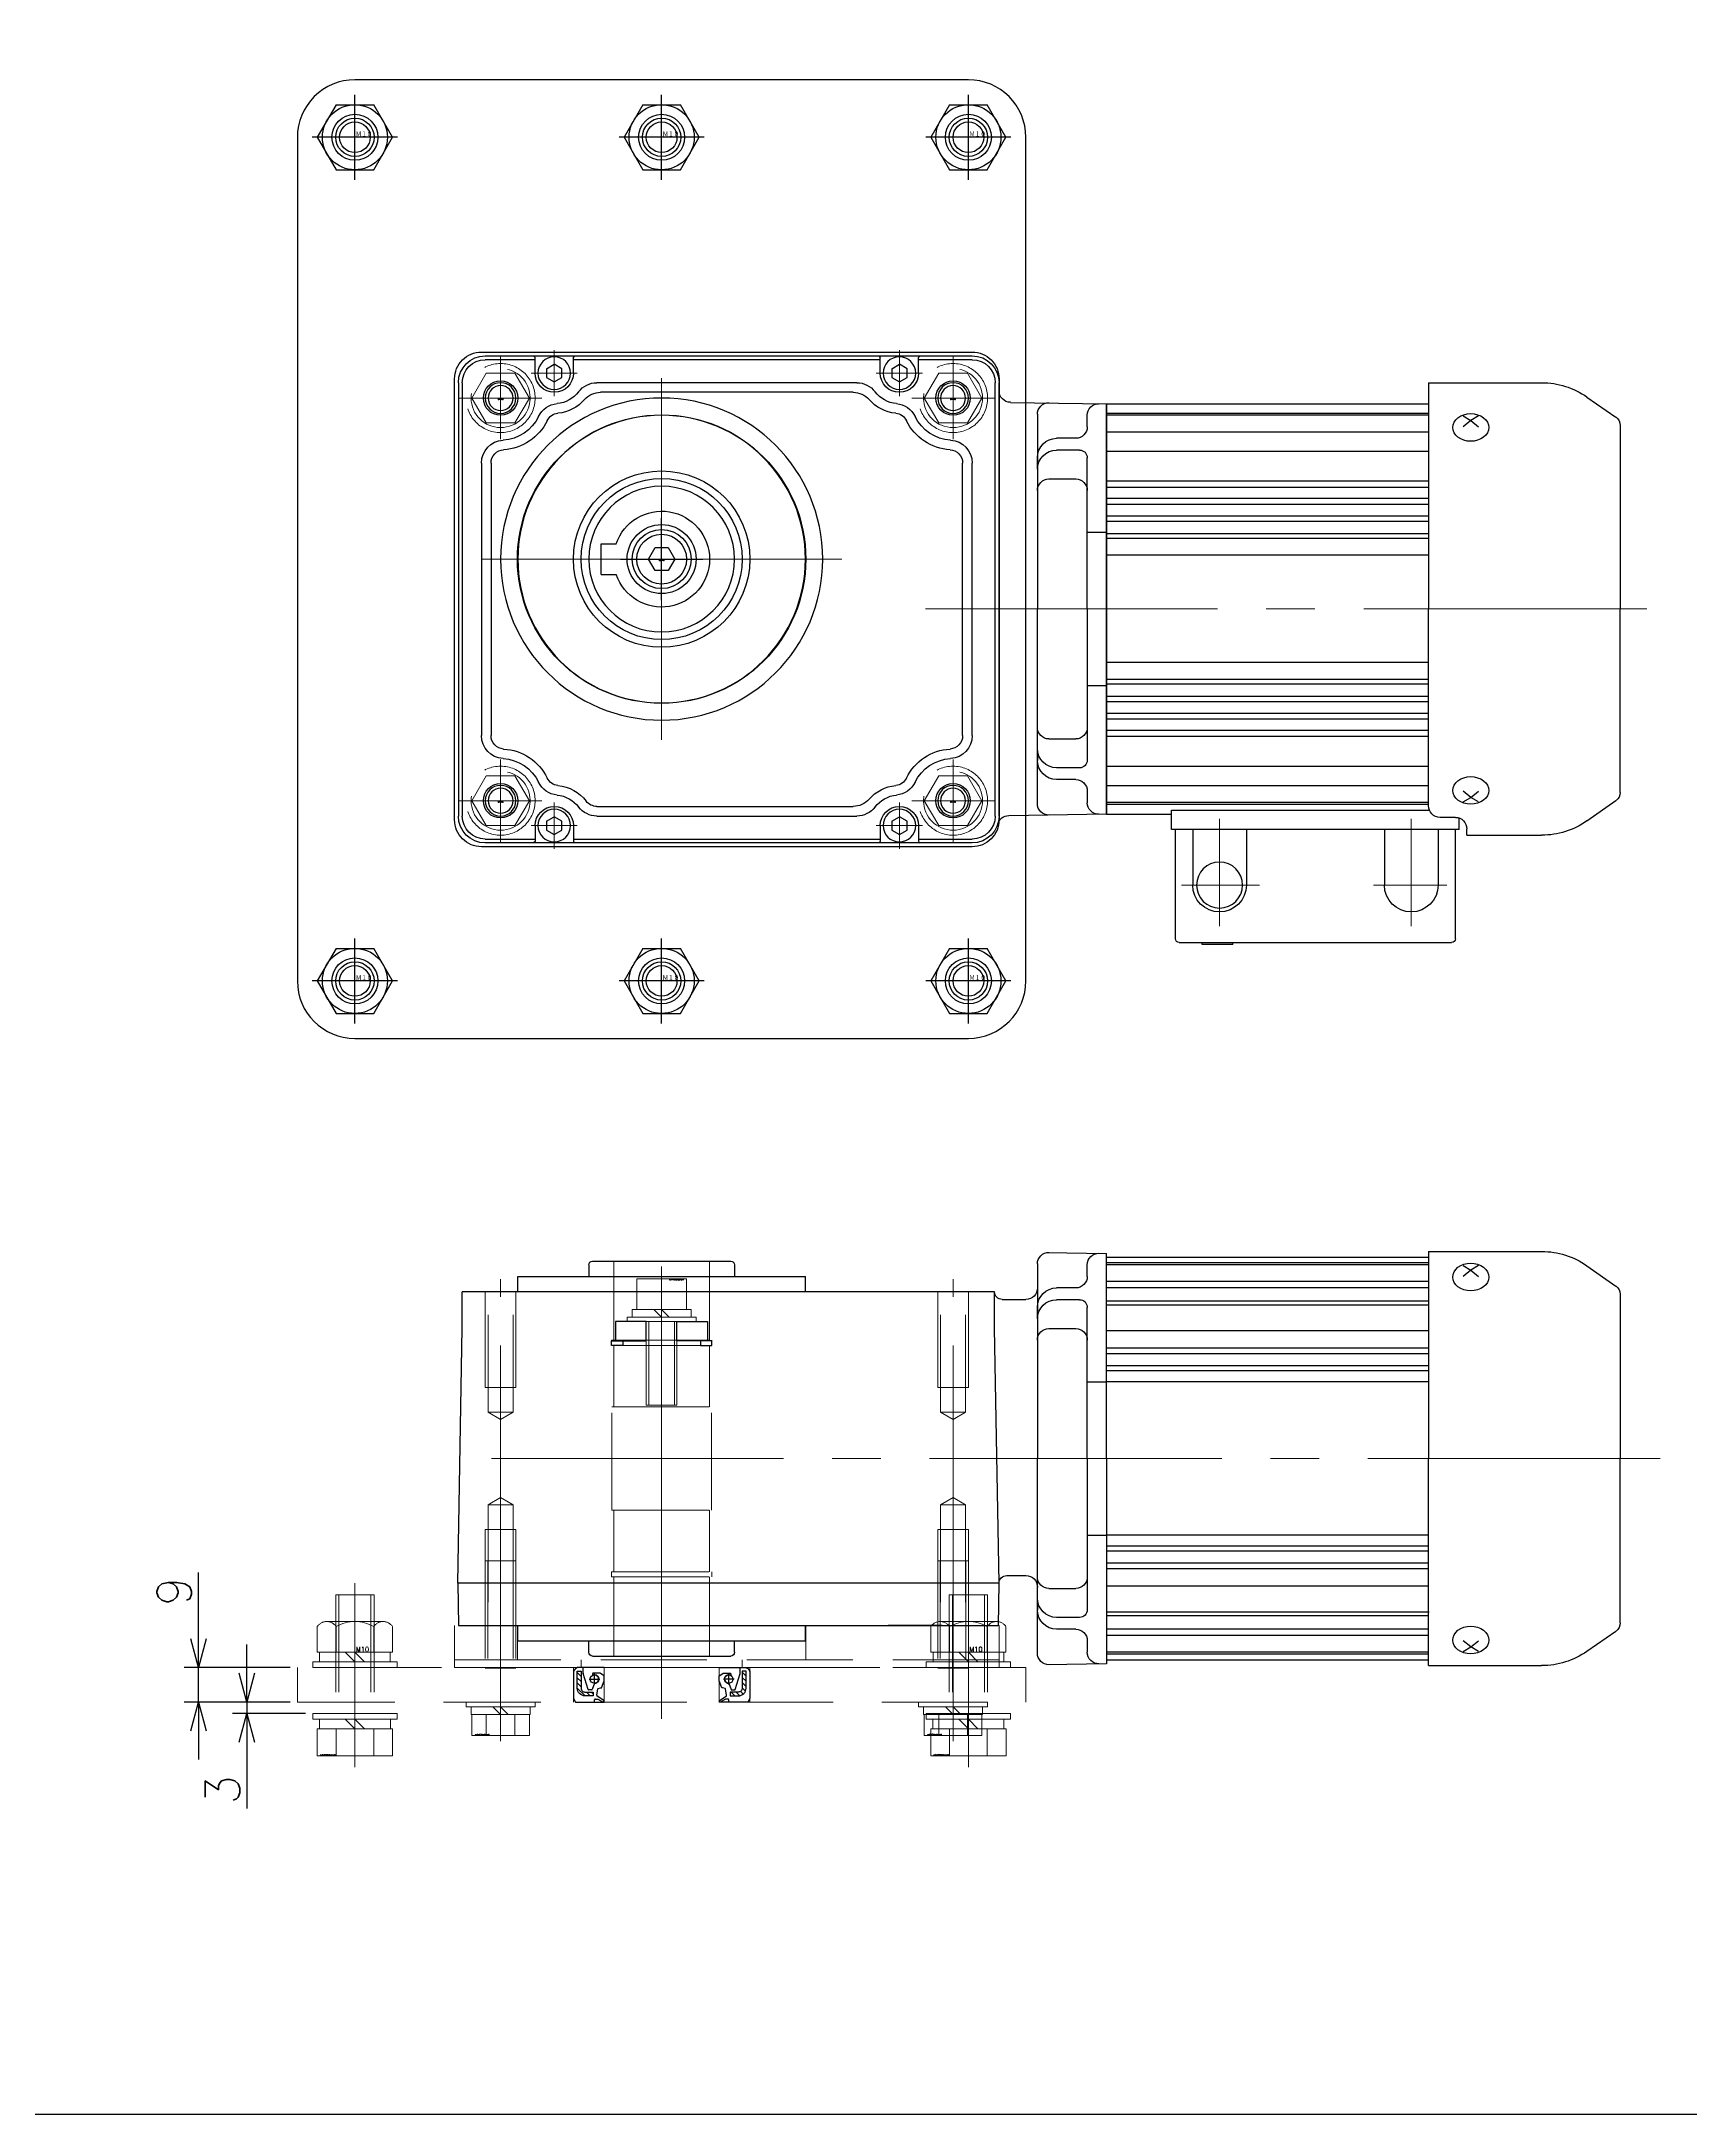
# Model space of a CAD drawing. Header units: millimetres. Extents: x -8731 to 85711, y -14522 to 31379.
# Drawn here: x 43712 to 44142, y 9573 to 10114 of the extents above; entities that cross this region are included whole.
import ezdxf

# ---------------------------------------------------------------- set-up
doc = ezdxf.new("R2010")
doc.units = ezdxf.units.MM
doc.header["$LTSCALE"] = 4
doc.header["$PDMODE"] = 99
doc.header["$PDSIZE"] = 1
doc.linetypes.add('CENTER2', pattern=[28.575, 19.05, -3.175, 3.175, -3.175])
doc.linetypes.add('HIDDEN', pattern=[9.525, 6.35, -3.175])
for name, color, linetype, lineweight in [('04_HIDDEN', 2, 'HIDDEN', 13), ('05_CENTER', 4, 'CENTER2', 13), ('08_DIM', 3, 'Continuous', 13)]:
    doc.layers.add(name, color=color, linetype=linetype, lineweight=lineweight)
doc.layers.add('10_DRAFT', color=8, linetype='Continuous', lineweight=0, plot=False)
doc.styles.add('KANJI0', font='txt.shx', dxfattribs={"width": 0.9, "height": 30, "bigfont": 'bigfont'})
doc.styles.add('KSS_TXT', font='txt.shx', dxfattribs={"bigfont": 'extfont2.shx'})
doc.styles.add('KSS_TXT_L', font='txt.shx', dxfattribs={"height": 9, "bigfont": 'extfont2.shx'})
doc.dimstyles.new('KSS_DIM', dxfattribs={"dimscale": 3, "dimtxt": 3, "dimasz": 2.5, "dimexe": 1.25, "dimexo": 0.625, "dimtad": 1, "dimdsep": 46, "dimtxsty": 'KSS_TXT', "dimblk": 'OPEN30', "dimcen": 0, "dimazin": 2, "dimtfac": 0.75, "dimtmove": 0, "dimatfit": 3, "dimldrblk": 'OPEN30', "dimfxl": 1, "dimtolj": 1, "dimarcsym": 0})
pattern_1 = [(45, (-9229.5107, -9660.0294), (-0.67351921, 0.67351921), [])]

# ---------------------------------------------------------------- blocks, each defined once
blk = doc.blocks.new('_Open30')
at = {"color": 0, "linetype": 'ByBlock', "lineweight": -2}
for p, q in [((-1, 0.268), (0, 0)), ((0, 0), (-1, -0.268)), ((0, 0), (-1, 0))]:
    blk.add_line(p, q, dxfattribs=at)
blk = doc.blocks.new('*D874')
at = {"layer": '08_DIM', "color": 0, "lineweight": -2, "transparency": 16777216}
for p, q in [((43753.09, 9697.17), (43753.09, 9714.42)), ((43776.99, 9689.67), (43749.34, 9689.67)), ((43753.09, 9680.67), (43753.09, 9689.67)), ((43776.99, 9680.67), (43749.34, 9680.67)), ((43753.09, 9673.17), (43753.09, 9665.67))]:
    blk.add_line(p, q, dxfattribs=at)
at = {"layer": 'Defpoints', "color": 0, "transparency": 16777216}
for p in [(43753.09, 9689.67), (43778.86, 9689.67), (43778.86, 9680.67)]:
    blk.add_point(p, dxfattribs=at)
at = {"layer": '08_DIM', "color": 0, "lineweight": -2, "transparency": 16777216, "xscale": 7.5, "yscale": 7.5, "zscale": 7.5}
for p, rotation in [((43753.09, 9689.67), 270), ((43753.09, 9680.67), 90)]:
    blk.add_blockref('_Open30', p, dxfattribs=dict(at, rotation=rotation))
at = {"layer": '08_DIM', "color": 0, "transparency": 16777216, "insert": (43746.71, 9709.54), "char_height": 9, "attachment_point": 5, "rotation": 90, "style": 'KSS_TXT'}
blk.add_mtext('\\A1;9', dxfattribs=at)
blk = doc.blocks.new('*D875')
at = {"layer": '08_DIM', "color": 0, "lineweight": -2, "transparency": 16777216}
for p, q in [((43765.71, 9688.17), (43765.71, 9695.67)), ((43776.99, 9680.67), (43761.96, 9680.67)), ((43780.99, 9677.67), (43761.96, 9677.67)), ((43765.71, 9680.67), (43765.71, 9677.67)), ((43765.71, 9670.17), (43765.71, 9652.92))]:
    blk.add_line(p, q, dxfattribs=at)
at = {"layer": 'Defpoints', "color": 0, "transparency": 16777216}
for p in [(43765.71, 9677.67), (43778.86, 9680.67), (43782.86, 9677.67)]:
    blk.add_point(p, dxfattribs=at)
at = {"layer": '08_DIM', "color": 0, "lineweight": -2, "transparency": 16777216, "xscale": 7.5, "yscale": 7.5, "zscale": 7.5}
for p, rotation in [((43765.71, 9680.67), 270), ((43765.71, 9677.67), 90)]:
    blk.add_blockref('_Open30', p, dxfattribs=dict(at, rotation=rotation))
at = {"layer": '08_DIM', "color": 0, "transparency": 16777216, "insert": (43759.33, 9657.79), "char_height": 9, "attachment_point": 5, "rotation": 90, "style": 'KSS_TXT'}
blk.add_mtext('\\A1;3', dxfattribs=at)
blk = doc.blocks.new('M8Tz_2_1')
at = {"color": 0}
for radius in [4, 3.25]:
    blk.add_circle((0, 0), radius, dxfattribs=at)
at = {"layer": '05_CENTER'}
for p, q in [((0, -6.92), (0, 6.92)), ((6.92, 0), (-6.92, 0))]:
    blk.add_line(p, q, dxfattribs=at)
blk = doc.blocks.new('GM-SHYM-RH 0.2kW、1／＊、200V、60Hza_1_1')
at = {"color": 0}
for p, q in [((46, 53), (-81, 53)), ((-81, 52), (-67, 52)), ((-67, 52.6), (-67.4, 53)), ((-67, 48.5), (-67, 52.6)), ((-56.6, 53), (-57, 52.6)), ((-57, 48.5), (-57, 52.6)), ((-57, 52), (23, 52)), ((23, 52.6), (22.6, 53)), ((23, 48.5), (23, 52.6)), ((33.4, 53), (33, 52.6)), ((33, 48.5), (33, 52.6)), ((33, 52), (46, 52)), ((-200, 46), (-229.5, 46)), ((-200, 46), (-200, -13)), ((-88, -67), (-88, 46)), ((-87, -67), (-87, 46)), ((-50.88, 46), (16.88, 46)), ((-49.93, 43.5), (-6.61, 43.5)), ((-6.61, 43.5), (15.93, 43.5)), ((52, 46), (52, -67)), ((53, 46), (53, -67)), ((-241.32, 42.27), (-248.89, 36.97)), ((-116, 40.5), (-200, 40.5)), ((-200, 38), (-116, 38)), ((-90.95, 40.88), (-116, 40.45)), ((-116, -13), (-116, 40.5)), ((-116, 40.5), (-116, -13)), ((-250, 34.84), (-250, -13)), ((-213, 37.32), (-211, 36.14)), ((-211, 36.14), (-213, 34.49)), ((-209, 37.32), (-211, 36.14)), ((-211, 36.14), (-209, 34.49)), ((-200, 37.5), (-116, 37.5)), ((-200, 33.13), (-116, 33.13)), ((-111, 34.5), (-111, 37.53)), ((-98, 37.76), (-98, -13)), ((-200, 28.04), (-116, 28.04)), ((-109, 28.43), (-103, 28.43)), ((-108, 31.5), (-103, 31.5)), ((-111, -13), (-111, 26.43)), ((-98, 23.89), (-98, 26.5)), ((-81, -46.03), (-81, 25.03)), ((-78.5, -46.03), (-78.5, 25.03)), ((44.5, 25.03), (44.5, -46.03)), ((47, 25.03), (47, -46.03)), ((-200, 20.3), (-116, 20.3)), ((-200, 18.71), (-116, 18.71)), ((-101, 20.89), (-108, 20.89)), ((-200, 15.76), (-116, 15.76)), ((-200, 14.28), (-116, 14.28)), ((-200, 11.18), (-116, 11.18)), ((-200, 9.84), (-116, 9.84)), ((-200, 6.63), (-116, 6.63)), ((-111, 7), (-116, 7)), ((-200, 5.39), (-116, 5.39)), ((-200, 1), (-116, 1)), ((15.8, 4), (11.84, 4)), ((15.8, -4), (15.8, 4)), ((15.8, -4), (11.84, -4)), ((-250, -60.84), (-250, -13)), ((-200, -64.34), (-200, -13)), ((-116, -13), (-116, -66.5)), ((-116, -66.5), (-116, -13)), ((-111, -13), (-111, -52.43)), ((-98, -63.76), (-98, -13)), ((-200, -27), (-116, -27)), ((-200, -31.39), (-116, -31.39)), ((-200, -32.63), (-116, -32.63)), ((-200, -35.84), (-116, -35.84)), ((-200, -37.18), (-116, -37.18)), ((-111, -33), (-116, -33)), ((-200, -40.28), (-116, -40.28)), ((-200, -41.76), (-116, -41.76)), ((-200, -44.71), (-116, -44.71)), ((-200, -46.3), (-116, -46.3)), ((-101, -46.89), (-108, -46.89)), ((-200, -54.04), (-116, -54.04)), ((-98, -49.89), (-98, -52.5)), ((-200, -59.13), (-116, -59.13)), ((-109, -54.43), (-103, -54.43)), ((-108, -57.5), (-103, -57.5)), ((-241.32, -68.27), (-248.89, -62.97)), ((-211, -62.14), (-213, -60.49)), ((-213, -63.32), (-211, -62.14)), ((-211, -62.14), (-209, -60.49)), ((-209, -63.32), (-211, -62.14)), ((-200, -63.5), (-116, -63.5)), ((-200, -64), (-116, -64)), ((-111, -60.5), (-111, -63.53)), ((16.88, -64.5), (-49.93, -64.5)), ((-208, -70.5), (-208, -67.51)), ((-207, -67.34), (-203, -67.34)), ((-133, -65.5), (-200.23, -65.5)), ((-133, -70.5), (-133, -65.5)), ((-116, -66.5), (-133, -66.5)), ((-90.52, -66.89), (-116, -66.45)), ((-67, -69.5), (-67, -73.6)), ((-57, -69.5), (-57, -73.6)), ((16.88, -67), (-50.88, -67)), ((23, -69.5), (23, -73.6)), ((33, -69.5), (33, -73.6)), ((-210, -72), (-229.5, -72)), ((-210, -72), (-210, -70.34)), ((-208, -70.5), (-133, -70.5)), ((-207, -99), (-207, -70.5)), ((-202.5, -70.5), (-202.5, -85)), ((-188.5, -70.5), (-188.5, -85)), ((-152.5, -70.5), (-152.5, -85)), ((-138.5, -70.5), (-138.5, -85)), ((-134, -99), (-134, -70.5)), ((-67, -73), (-81, -73)), ((-81, -74), (46, -74)), ((-67, -73.6), (-67.4, -74)), ((23, -73), (-57, -73)), ((-57, -73.6), (-56.6, -74)), ((23, -73.6), (22.6, -74)), ((46, -73), (33, -73)), ((33, -73.6), (33.4, -74)), ((-135, -100), (-206, -100)), ((-149, -100.5), (-149, -100)), ((-149, -100.5), (-141, -100.5)), ((-141, -100.5), (-141, -100))]:
    blk.add_line(p, q, dxfattribs=at)
at = {"color": 0, "linetype": 'Continuous'}
for p, q in [((-64, 49.65), (-62, 50.81)), ((-64, 47.35), (-64, 49.65)), ((-60, 49.65), (-62, 50.81)), ((-60, 49.65), (-60, 47.35)), ((26, 49.65), (28, 50.81)), ((26, 47.35), (26, 49.65)), ((30, 49.65), (28, 50.81)), ((30, 49.65), (30, 47.35)), ((-62, 46.19), (-64, 47.35)), ((-60, 47.35), (-62, 46.19)), ((28, 46.19), (26, 47.35)), ((30, 47.35), (28, 46.19)), ((-64, -68.35), (-62, -67.19)), ((-64, -70.65), (-64, -68.35)), ((-60, -68.35), (-62, -67.19)), ((-60, -68.35), (-60, -70.65)), ((26, -68.35), (28, -67.19)), ((26, -70.65), (26, -68.35)), ((30, -68.35), (28, -67.19)), ((30, -68.35), (30, -70.65)), ((-62, -71.81), (-64, -70.65)), ((-60, -70.65), (-62, -71.81)), ((28, -71.81), (26, -70.65)), ((30, -70.65), (28, -71.81))]:
    blk.add_line(p, q, dxfattribs=at)
at = {"color": 0}
for points in [[(-206.3, 34.33), (-206.39, 35.03), (-206.66, 35.71), (-207.09, 36.33), (-207.68, 36.88), (-208.39, 37.32), (-209.2, 37.66), (-210.08, 37.86), (-211, 37.93), (-211.92, 37.86), (-212.8, 37.66), (-213.61, 37.32), (-214.32, 36.88), (-214.91, 36.33), (-215.34, 35.71), (-215.61, 35.03), (-215.7, 34.33), (-215.61, 33.62), (-215.34, 32.95), (-214.91, 32.33), (-214.32, 31.78), (-213.61, 31.33), (-212.8, 31), (-211.92, 30.79), (-211, 30.72), (-210.08, 30.79), (-209.2, 31), (-208.39, 31.33), (-207.68, 31.78), (-207.09, 32.33), (-206.66, 32.95), (-206.39, 33.62)], [(-206.3, -60.33), (-206.39, -59.62), (-206.66, -58.95), (-207.09, -58.33), (-207.68, -57.78), (-208.39, -57.33), (-209.2, -57), (-210.08, -56.79), (-211, -56.72), (-211.92, -56.79), (-212.8, -57), (-213.61, -57.33), (-214.32, -57.78), (-214.91, -58.33), (-215.34, -58.95), (-215.61, -59.62), (-215.7, -60.33), (-215.61, -61.03), (-215.34, -61.71), (-214.91, -62.33), (-214.32, -62.88), (-213.61, -63.32), (-212.8, -63.66), (-211.92, -63.86), (-211, -63.93), (-210.08, -63.86), (-209.2, -63.66), (-208.39, -63.32), (-207.68, -62.88), (-207.09, -62.33), (-206.66, -61.71), (-206.39, -61.03)]]:
    blk.add_lwpolyline(points, close=True, dxfattribs=at)
at = {"color": 0, "linetype": 'Continuous'}
for centre in [(-62, 48.5), (28, 48.5), (-62, -69.5), (28, -69.5)]:
    blk.add_circle(centre, 4.25, dxfattribs=at)
at = {"color": 0}
for centre, radius in [((0, 0), 42), ((0, 0), 37.5), ((0, 0), 19), ((-145.5, -85), 6)]:
    blk.add_circle(centre, radius, dxfattribs=at)
for centre, radius, start, end in [((-81, 46), 7, 90, 180), ((-81, 46), 6, 90, 180), ((46, 46), 7, 0, 90), ((46, 46), 6, 0, 90), ((-229.5, 25.4), 20.6, 90, 125), ((-91, 43.88), 3, 271, 0), ((-62, 48.5), 5, 180, 0), ((-62, 48.5), 8, 275.2677, 322.6165), ((-50.88, 40), 6, 90, 142.6165), ((-49.93, 38), 5.5, 90, 138.9853), ((15.93, 38), 5.5, 41.0147, 90), ((16.88, 40), 6, 37.3835, 90), ((28, 48.5), 8, 217.3835, 264.7323), ((28, 48.5), 5, 180, 0), ((-114, 37.53), 3, 0, 91), ((-101, 37.76), 3, 0, 91), ((-60.71, 34.56), 6, 95.2677, 154.0431), ((-60.71, 34.56), 3.5, 95.2677, 154.0431), ((-62, 48.5), 10.5, 275.2677, 318.9853), ((28, 48.5), 10.5, 221.0147, 264.7323), ((26.71, 34.56), 3.5, 25.9569, 84.7323), ((26.71, 34.56), 6, 25.9569, 84.7323), ((-247.4, 34.84), 2.6, 125, 180), ((-108, 34.5), 3, 180, 270), ((-76, 42), 11, 273.3723, 334.0431), ((-76, 42), 13.5, 273.3723, 334.0431), ((42, 42), 13.5, 205.9569, 266.6277), ((42, 42), 11, 205.9569, 266.6277), ((-109, 26.43), 2, 90, 180), ((-103, 26.5), 5, 0, 90), ((-103, 23.43), 5, 0, 90), ((-75, 25.03), 6, 93.3723, 180), ((-75, 25.03), 3.5, 93.3723, 180), ((41, 25.03), 3.5, 0, 86.6277), ((41, 25.03), 6, 0, 86.6277), ((-108, 17.89), 3, 90, 180), ((-101, 17.89), 3, 0, 90), ((0, 0), 12.5, 18.6629, 341.3371), ((-108, -43.89), 3, 180, 270), ((-101, -43.89), 3, 270, 0), ((-75, -46.03), 6, 180, 266.6277), ((-75, -46.03), 3.5, 180, 266.6277), ((41, -46.03), 3.5, 273.3723, 0), ((41, -46.03), 6, 273.3723, 0), ((-109, -52.43), 2, 180, 270), ((-103, -49.43), 5, 270, 0), ((-103, -52.5), 5, 270, 0), ((-76, -63), 11, 25.9569, 86.6277), ((-76, -63), 13.5, 25.9569, 86.6277), ((42, -63), 13.5, 93.3723, 154.0431), ((42, -63), 11, 93.3723, 154.0431), ((-108, -60.5), 3, 90, 180), ((-60.71, -55.56), 6, 205.9569, 264.7323), ((-60.71, -55.56), 3.5, 205.9569, 264.7323), ((-62, -69.5), 10.5, 41.0147, 84.7323), ((28, -69.5), 10.5, 95.2677, 142.6165), ((26.71, -55.56), 3.5, 275.2677, 334.0431), ((26.71, -55.56), 6, 275.2677, 334.0431), ((-247.4, -60.84), 2.6, 180, 235), ((-203, -64.34), 3, 270, 0), ((-114, -63.53), 3, 269, 0), ((-101, -63.76), 3, 269, 0), ((-62, -69.5), 5, 0, 180), ((-62, -69.5), 8, 37.3835, 84.7323), ((-50.88, -61), 6, 217.3835, 270), ((-49.93, -59), 5.5, 221.0147, 270), ((16.88, -61), 3.5, 270, 322.6165), ((16.88, -61), 6, 270, 322.6165), ((28, -69.5), 8, 95.2677, 142.6165), ((28, -69.5), 5, 0, 180), ((-229.5, -51.4), 20.6, 235, 270), ((-207, -70.34), 3, 90, 180), ((-90.57, -69.89), 3, 16.8096, 89), ((-81, -67), 7, 180, 270), ((-81, -67), 6, 180, 270), ((46, -67), 6, 270, 0), ((46, -67), 7, 270, 0), ((-195.5, -85), 7, 180, 0), ((-145.5, -85), 7, 180, 0), ((-206, -99), 1, 180, 270), ((-135, -99), 1, 270, 0)]:
    blk.add_arc(centre, radius, start, end, dxfattribs=at)
at = {"layer": '05_CENTER', "color": 0}
for p, q in [((-62, 54.52), (-62, 42.48)), ((28, 54.52), (28, 42.48)), ((-55.98, 48.5), (-68.02, 48.5)), ((0, -47.09), (0, 47.2)), ((34.02, 48.5), (21.99, 48.5)), ((-46.9, 0), (46.9, 0)), ((-68.79, -13), (-256.97, -13)), ((-62, -63.49), (-62, -75.52)), ((28, -63.49), (28, -75.52)), ((-195.5, -67.72), (-195.5, -95.7)), ((-145.5, -67.72), (-145.5, -95.7)), ((-55.98, -69.5), (-68.02, -69.5)), ((34.02, -69.5), (21.99, -69.5)), ((-204.81, -85), (-185.62, -85)), ((-155.91, -85), (-135.54, -85))]:
    blk.add_line(p, q, dxfattribs=at)
at = {"color": 0}
for p in [(-76, 42), (42, 42), (-76, -63), (42, -63)]:
    blk.add_blockref('M8Tz_2_1', p, dxfattribs=at)
blk = doc.blocks.new('A$C48CF7C53_1_1')
at = {"color": 0}
for p, q in [((80, 125), (-80, 125)), ((-95, 110), (-95, -110)), ((95, -110), (95, 110)), ((-80, -125), (80, -125))]:
    blk.add_line(p, q, dxfattribs=at)
for centre, radius in [((-80, 110), 6), ((0, 110), 6), ((80, 110), 6), ((-76, 63), 4.5), ((42, 63), 4.5), ((0, 0), 23), ((-76, -42), 4.5), ((42, -42), 4.5), ((-80, -110), 6), ((0, -110), 6), ((80, -110), 6)]:
    blk.add_circle(centre, radius, dxfattribs=at)
for centre, start, end in [((-80, 110), 90, 180), ((80, 110), 0, 90), ((-80, -110), 180, 270), ((80, -110), 270, 0)]:
    blk.add_arc(centre, 15, start, end, dxfattribs=at)
at = {"layer": '05_CENTER'}
for p, q in [((-80, 119.34), (-80, 100.66)), ((0, 119.34), (0, 100.66)), ((80, 119.34), (80, 100.66)), ((-89.34, 110), (-70.66, 110)), ((-9.34, 110), (9.34, 110)), ((70.66, 110), (89.34, 110)), ((-76, 55.66), (-76, 70.34)), ((42, 55.66), (42, 70.34)), ((-68.66, 63), (-83.34, 63)), ((49.34, 63), (34.66, 63)), ((0, -32.28), (0, 32.28)), ((32.28, 0), (-32.28, 0)), ((-76, -49.34), (-76, -34.66)), ((42, -49.34), (42, -34.66)), ((-68.66, -42), (-83.34, -42)), ((49.34, -42), (34.66, -42)), ((-80, -100.66), (-80, -119.34)), ((0, -100.66), (0, -119.34)), ((80, -100.66), (80, -119.34)), ((-89.34, -110), (-70.66, -110)), ((-9.34, -110), (9.34, -110)), ((70.66, -110), (89.34, -110))]:
    blk.add_line(p, q, dxfattribs=at)
blk = doc.blocks.new('A$C2D0C0B04_1_1')
blk.add_lwpolyline([(-175, 9), (15, 9), (15, 0), (-175, 0)], close=True)
at = {"layer": '04_HIDDEN'}
for p, q in [((-103, 9), (-103, 0)), ((-57, 9), (-57, 0))]:
    blk.add_line(p, q, dxfattribs=at)
at = {"layer": '05_CENTER'}
for p, q in [((-160, 13.63), (-160, -4.39)), ((-156, -3.39), (-156, 12.39)), ((-80, 13.63), (-80, -4.39)), ((-38, -3.39), (-38, 12.39)), ((0, 13.63), (0, -4.39))]:
    blk.add_line(p, q, dxfattribs=at)
blk = doc.blocks.new('A$C758342AF_1_1')
at = {"color": 0}
blk.add_lwpolyline([(12, 0), (-130, 0), (-130, 2), (12, 2)], close=True, dxfattribs=at)
at = {"layer": '04_HIDDEN'}
for p, q in [((-63, 2), (-63, 0)), ((-21, 2), (-21, 0))]:
    blk.add_line(p, q, dxfattribs=at)
at = {"layer": '05_CENTER'}
for p, q in [((-118, 4), (-118, -2)), ((-42, 4), (-42, -2)), ((0, 4), (0, -2))]:
    blk.add_line(p, q, dxfattribs=at)
blk = doc.blocks.new('A$C569F183A_1_1')
at = {"color": 0}
blk.add_lwpolyline([(-130, 9), (12, 9), (12, 0), (-130, 0)], close=True, dxfattribs=at)
at = {"layer": '04_HIDDEN'}
for p, q in [((-79.6, 9), (-79.6, 0)), ((-4.4, 9), (-4.4, 0))]:
    blk.add_line(p, q, dxfattribs=at)
at = {"layer": '05_CENTER'}
for p, q in [((-118, 11), (-118, -2)), ((-42, 11), (-42, -2)), ((0, 11), (0, -2))]:
    blk.add_line(p, q, dxfattribs=at)
blk = doc.blocks.new('A$C44603F08_1_1')
at = {"color": 0}
blk.add_lwpolyline([(-123, 117), (5, 117, -0.414214), (12, 110), (12, -5, -0.414214), (5, -12), (-123, -12, -0.414214), (-130, -5), (-130, 110, -0.414214)], format="xyb", close=True, dxfattribs=at)
for centre, radius in [((-118, 105), 4.5), ((0, 105), 4.5), ((-42, 42), 21), ((-118, 0), 4.5), ((0, 0), 4.5)]:
    blk.add_circle(centre, radius, dxfattribs=at)
at = {"layer": '05_CENTER'}
for p, q in [((-118, 97.66), (-118, 112.34)), ((0, 97.66), (0, 112.34)), ((-110.66, 105), (-125.34, 105)), ((7.34, 105), (-7.34, 105)), ((-42, 12.92), (-42, 71.08)), ((-12.92, 42), (-71.08, 42)), ((-118, -7.34), (-118, 7.34)), ((0, -7.34), (0, 7.34)), ((-110.66, 0), (-125.34, 0)), ((7.34, 0), (-7.34, 0))]:
    blk.add_line(p, q, dxfattribs=at)
blk = doc.blocks.new('A$C6AB05A03_1_1')
at = {"color": 0}
blk.add_lwpolyline([(-123, 117), (5, 117, -0.414214), (12, 110), (12, -5, -0.414214), (5, -12), (-123, -12, -0.414214), (-130, -5), (-130, 110, -0.414214)], format="xyb", close=True, dxfattribs=at)
for centre, radius in [((-118, 105), 4.5), ((0, 105), 4.5), ((-42, 42), 37.6), ((-118, 0), 4.5), ((0, 0), 4.5)]:
    blk.add_circle(centre, radius, dxfattribs=at)
at = {"layer": '05_CENTER'}
for p, q in [((-118, 97.66), (-118, 112.34)), ((0, 97.66), (0, 112.34)), ((-110.66, 105), (-125.34, 105)), ((7.34, 105), (-7.34, 105)), ((-42, -4.98), (-42, 88.98)), ((4.98, 42), (-88.98, 42)), ((-118, -7.34), (-118, 7.34)), ((0, -7.34), (0, 7.34)), ((-110.66, 0), (-125.34, 0)), ((7.34, 0), (-7.34, 0))]:
    blk.add_line(p, q, dxfattribs=at)
blk = doc.blocks.new('A$C397655D3_1_1')
h = blk.add_hatch()
h.set_pattern_fill('ANSI31', color=0, scale=0.3)
h.set_pattern_definition(pattern_1)
edge = h.paths.add_edge_path()
edge.add_line((1.61, 20), (1.61, 17.89))
edge.add_line((1.61, 17.89), (2.61, 17.89))
edge.add_line((2.61, 17.89), (2.61, 20))
edge.add_arc((3.61, 20), 1, 90, 180, ccw=False)
edge.add_line((3.61, 21), (8.05, 21))
edge.add_line((8.05, 21), (8.05, 22))
edge.add_line((8.05, 22), (3.61, 22))
edge.add_arc((3.61, 20), 2, 90, 180)
h = blk.add_hatch()
h.set_pattern_fill('ANSI31', color=0, scale=0.3)
h.set_pattern_definition(pattern_1)
edge = h.paths.add_edge_path()
edge.add_line((1.61, -20), (1.61, -17.89))
edge.add_line((1.61, -17.89), (2.61, -17.89))
edge.add_line((2.61, -17.89), (2.61, -20))
edge.add_arc((3.61, -20), 1, 180, 270)
edge.add_line((3.61, -21), (8.05, -21))
edge.add_line((8.05, -21), (8.05, -22))
edge.add_line((8.05, -22), (3.61, -22))
edge.add_arc((3.61, -20), 2, 180, 270, ccw=False)
at = {"color": 0}
for p, q in [((0, 22.44), (0, 17.6)), ((0.98, 22.99), (0.06, 22.53)), ((7.97, 23), (1.02, 23)), ((8.72, 22.5), (8.03, 22.98)), ((8.76, 22.5), (8.72, 22.5)), ((8.86, 22.21), (8.86, 22.4)), ((9, 22), (8.86, 22.21)), ((9, 20.6), (9, 22)), ((0.8, 16.67), (0, 15.28)), ((0.1, 17.5), (0.55, 17.5)), ((0.29, 15), (1.65, 16.88)), ((0.8, 17.25), (0.8, 16.67)), ((1.77, 16.92), (3.46, 16.63)), ((3.17, 18.24), (3.17, 19.1)), ((3.24, 19.19), (7.48, 20.49)), ((4.9, 17.5), (3.24, 18.15)), ((3.55, 16.53), (3.67, 15.99)), ((4.62, 17.5), (7.38, 17.5)), ((6, 18.88), (6, 16.12)), ((7.4, 18.02), (6.97, 18.02)), ((7.5, 16.04), (7.5, 17.92)), ((7.52, 20.5), (8.9, 20.5)), ((0, 15.28), (0.29, 15)), ((3.67, 15.99), (3.67, 15.66)), ((3.67, 15.66), (5.5, 15)), ((5.5, 15), (6.84, 15)), ((6.84, 15), (7.48, 15.99)), ((0, -15.28), (0.29, -15)), ((0.8, -16.67), (0, -15.28)), ((0.29, -15), (1.65, -16.88)), ((3.55, -16.53), (3.67, -15.99)), ((3.67, -15.66), (5.5, -15)), ((3.67, -15.99), (3.67, -15.66)), ((5.5, -15), (6.84, -15)), ((6, -18.88), (6, -16.12)), ((6.84, -15), (7.48, -15.99)), ((7.5, -16.04), (7.5, -17.92)), ((0, -22.44), (0, -17.6)), ((0.1, -17.5), (0.55, -17.5)), ((0.8, -17.25), (0.8, -16.67)), ((1.77, -16.92), (3.46, -16.63)), ((3.17, -18.24), (3.17, -19.1)), ((4.9, -17.5), (3.24, -18.15)), ((3.24, -19.19), (7.48, -20.49)), ((4.62, -17.5), (7.38, -17.5)), ((7.4, -18.02), (6.97, -18.02)), ((7.52, -20.5), (8.9, -20.5)), ((9, -20.6), (9, -22)), ((0.98, -22.99), (0.06, -22.53)), ((7.97, -23), (1.02, -23)), ((8.72, -22.5), (8.03, -22.98)), ((8.76, -22.5), (8.72, -22.5)), ((9, -22), (8.86, -22.21)), ((8.86, -22.21), (8.86, -22.4))]:
    blk.add_line(p, q, dxfattribs=at)
for points in [[(9, 15), (9, 20.6), (9, 22), (8.86, 22.21), (8.86, 22.4, 0.414214), (8.76, 22.5), (8.72, 22.5), (8.03, 22.98, 0.152216), (7.97, 23), (1.02, 23, 0.116434), (0.98, 22.99), (0.06, 22.53, 0.284079), (0, 22.44), (0, 17.6), (0, 15)], [(9, -15), (9, -20.6), (9, -22), (8.86, -22.21), (8.86, -22.4, -0.414214), (8.76, -22.5), (8.72, -22.5), (8.03, -22.98, -0.152216), (7.97, -23), (1.02, -23, -0.116434), (0.98, -22.99), (0.06, -22.53, -0.284079), (0, -22.44), (0, -17.6), (0, -15)]]:
    blk.add_lwpolyline(points, format="xyb", dxfattribs=at)
for points in [[(8.05, 21), (3.61, 21, 0.414214), (2.61, 20), (2.61, 17.89), (1.61, 17.89), (1.61, 20, -0.414214), (3.61, 22), (8.05, 22)], [(8.05, -21), (3.61, -21, -0.414214), (2.61, -20), (2.61, -17.89), (1.61, -17.89), (1.61, -20, 0.414214), (3.61, -22), (8.05, -22)]]:
    blk.add_lwpolyline(points, format="xyb", close=True, dxfattribs=at)
for centre in [(6, 17.5), (6, -17.5)]:
    blk.add_circle(centre, 1.1, dxfattribs=at)
for centre, radius, start, end in [((0.1, 22.44), 0.1, 116.5651, 180), ((1.02, 22.9), 0.1, 90, 116.5651), ((7.97, 22.9), 0.1, 55.3804, 90), ((8.76, 22.4), 0.1, 0, 90), ((0.1, 17.6), 0.1, 180, 270), ((0.55, 17.25), 0.25, 0, 90), ((1.73, 16.82), 0.1, 67.8846, 144.2185), ((3.27, 19.1), 0.1, 109.2148, 180), ((3.27, 18.24), 0.1, 180, 248.6602), ((3.4, 16.5), 0.15, 12.9875, 67.8846), ((6, 17.5), 1.1, 180, 28.1885), ((7.4, 17.92), 0.1, 360, 90), ((7.52, 20.4), 0.1, 90, 109.2148), ((8.9, 20.6), 0.1, 270, 0), ((7.4, 16.04), 0.1, 326.8702, 0), ((7.4, -16.04), 0.1, 360, 33.1298), ((0.1, -17.6), 0.1, 90, 180), ((0.55, -17.25), 0.25, 270, 0), ((1.73, -16.82), 0.1, 215.7815, 292.1154), ((3.27, -18.24), 0.1, 111.3398, 180), ((3.27, -19.1), 0.1, 180, 250.7852), ((3.4, -16.5), 0.15, 292.1154, 347.0125), ((6, -17.5), 1.1, 331.8115, 180), ((7.4, -17.92), 0.1, 270, 0), ((7.52, -20.4), 0.1, 250.7852, 270), ((8.9, -20.6), 0.1, 360, 90), ((0.1, -22.44), 0.1, 180, 243.4349), ((1.02, -22.9), 0.1, 243.4349, 270), ((7.97, -22.9), 0.1, 270, 304.6196), ((8.76, -22.4), 0.1, 270, 360)]:
    blk.add_arc(centre, radius, start, end, dxfattribs=at)
at = {"layer": '10_DRAFT'}
blk.add_line((0, 0), (10, 0), dxfattribs=at)
for points in [[(9, 15), (0, 15)], [(9, -15), (0, -15)]]:
    blk.add_lwpolyline(points, dxfattribs=at)
blk = doc.blocks.new('A$C7DDA2F18_1_1')
at = {"color": 0}
for p, q in [((-7.51, 8.7), (7.51, 8.7)), ((-7.51, 3.2), (-7.51, 8.7)), ((-3.75, 3.2), (-3.75, 8.7)), ((3.75, 3.2), (3.75, 8.7)), ((7.51, 3.2), (7.51, 8.7)), ((-9, 1.2), (9, 1.2)), ((-9, 1.2), (-9, 0)), ((-9, 0), (9, 0)), ((-7.7, 3.2), (-7.7, 1.2)), ((7.7, 3.2), (-7.7, 3.2)), ((0, 1.2), (-2, 3.2)), ((0, 3.2), (2, 1.2)), ((7.7, 1.2), (7.7, 3.2)), ((9, 0), (9, 1.2))]:
    blk.add_line(p, q, dxfattribs=at)
at = {"color": 0, "linetype": 'CENTER2'}
blk.add_line((0, -38.3), (0, 10.2), dxfattribs=at)
at = {"color": 0, "linetype": 'HIDDEN'}
for p, q in [((-4, -36.8), (-4, 0)), ((4, -36.8), (4, 0)), ((-4, -8.8), (4, -8.8)), ((-3.32, -36.8), (-3.32, -8.8)), ((3.32, -36.8), (3.32, -8.8)), ((-4, -36.8), (4, -36.8))]:
    blk.add_line(p, q, dxfattribs=at)
at = {"layer": '10_DRAFT', "style": 'KSS_TXT_L'}
blk.add_text('BT-M8x40L,SW,PW', height=0.3, dxfattribs=at).set_placement((2.93, 8.36))
blk = doc.blocks.new('GM-SHYM-RH 0.2kW、1／＊、200V、60Hzb_1_1')
at = {"color": 0}
for p, q in [((-200, 105.5), (-229.5, 105.5)), ((-200, 105.5), (-200, 51.5)), ((-116, 104), (-200, 104)), ((-100.49, 105.22), (-116, 104.95)), ((-116, 51.5), (-116, 105)), ((18, 103), (-18, 103)), ((-241.32, 101.77), (-248.89, 96.47)), ((-213, 101.82), (-211, 100.64)), ((-211, 100.64), (-213, 98.99)), ((-209, 101.82), (-211, 100.64)), ((-211, 100.64), (-209, 98.99)), ((-200, 102.5), (-116, 102.5)), ((-200, 102), (-116, 102)), ((-200, 97.63), (-116, 97.63)), ((-111, 99), (-111, 102.03)), ((-98, 102.26), (-98, 85)), ((-98, 102.26), (-98, 51.5)), ((37.5, 99), (-37.5, 99)), ((-37.5, 95), (-37.5, 99)), ((-19, 102), (-19, 99)), ((19, 102), (19, 99)), ((37.5, 95), (37.5, 99)), ((-250, 94.34), (-250, 51.5)), ((-200, 96), (-116, 96)), ((-200, 92.54), (-116, 92.54)), ((-109, 92.93), (-103, 92.93)), ((-108, 96), (-103, 96)), ((-88.83, 93), (-95, 93)), ((-86.83, 95), (0, 95)), ((-86.83, 85.5), (-86.83, 95)), ((0, 95), (52.02, 95)), ((52.02, 85.5), (52.02, 95)), ((-200.16, 91.54), (-116, 91.54)), ((-111, 51.5), (-111, 90.93)), ((-98, 88.39), (-98, 91)), ((-200, 84.8), (-116, 84.8)), ((-101, 85.39), (-108, 85.39)), ((-87.99, 19), (-86.83, 85.5)), ((53.18, 19), (52.02, 85.5)), ((-200, 80.26), (-116, 80.26)), ((-200, 78.78), (-116, 78.78)), ((-200, 75.68), (-116, 75.68)), ((-200, 74.34), (-116, 74.34)), ((-200, 71.5), (-116, 71.5)), ((-111, 71.5), (-116, 71.5)), ((-250, 8.66), (-250, 51.5)), ((-200, -2.5), (-200, 51.5)), ((-116, 51.5), (-116, -2)), ((-111, 51.5), (-111, 12.07)), ((-98, 0.74), (-98, 51.5)), ((-200, 31.5), (-116, 31.5)), ((-200, 28.66), (-116, 28.66)), ((-200, 27.32), (-116, 27.32)), ((-111, 31.5), (-116, 31.5)), ((-200, 24.22), (-116, 24.22)), ((-200, 22.74), (-116, 22.74)), ((-200, 18.2), (-116, 18.2)), ((-101, 17.61), (-108, 17.61)), ((-89.99, 21), (-95, 21)), ((-87.99, 19), (53.19, 19)), ((-87.98, 19), (-87.79, 8)), ((53.19, 19), (53, 8)), ((-200.16, 11.46), (-116, 11.46)), ((-98, 14.61), (-98, 12)), ((-241.32, 1.23), (-248.89, 6.53)), ((-200, 10.46), (-116, 10.46)), ((-200, 7), (-116, 7)), ((-109, 10.07), (-103, 10.07)), ((-108, 7), (-103, 7)), ((-98, 0.74), (-98, 7)), ((53, 8), (-87.79, 8)), ((-73.12, 8), (-59.09, 8)), ((-37.5, 4), (-37.5, 8)), ((37.5, 4), (37.5, 8)), ((-211, 2.36), (-213, 4.01)), ((-213, 1.18), (-211, 2.36)), ((-211, 2.36), (-209, 4.01)), ((-209, 1.18), (-211, 2.36)), ((-200, 5.37), (-116, 5.37)), ((-200, 1), (-116, 1)), ((-200, 0.5), (-116, 0.5)), ((-111, 4), (-111, 0.97)), ((37.5, 4), (-37.5, 4)), ((-19, 1), (-19, 4)), ((18, 0), (-18, 0)), ((19, 1), (19, 4)), ((-200, -2.5), (-229.5, -2.5)), ((-116, -1), (-200, -1)), ((-100.49, -2.22), (-116, -1.95))]:
    blk.add_line(p, q, dxfattribs=at)
for points in [[(-206.3, 98.83), (-206.39, 99.53), (-206.66, 100.21), (-207.09, 100.83), (-207.68, 101.38), (-208.39, 101.82), (-209.2, 102.16), (-210.08, 102.36), (-211, 102.43), (-211.92, 102.36), (-212.8, 102.16), (-213.61, 101.82), (-214.32, 101.38), (-214.91, 100.83), (-215.34, 100.21), (-215.61, 99.53), (-215.7, 98.83), (-215.61, 98.12), (-215.34, 97.45), (-214.91, 96.83), (-214.32, 96.28), (-213.61, 95.83), (-212.8, 95.5), (-211.92, 95.29), (-211, 95.22), (-210.08, 95.29), (-209.2, 95.5), (-208.39, 95.83), (-207.68, 96.28), (-207.09, 96.83), (-206.66, 97.45), (-206.39, 98.12)], [(-206.3, 4.17), (-206.39, 4.88), (-206.66, 5.55), (-207.09, 6.17), (-207.68, 6.72), (-208.39, 7.17), (-209.2, 7.5), (-210.08, 7.71), (-211, 7.78), (-211.92, 7.71), (-212.8, 7.5), (-213.61, 7.17), (-214.32, 6.72), (-214.91, 6.17), (-215.34, 5.55), (-215.61, 4.88), (-215.7, 4.17), (-215.61, 3.47), (-215.34, 2.79), (-214.91, 2.17), (-214.32, 1.62), (-213.61, 1.18), (-212.8, 0.84), (-211.92, 0.64), (-211, 0.57), (-210.08, 0.64), (-209.2, 0.84), (-208.39, 1.18), (-207.68, 1.62), (-207.09, 2.17), (-206.66, 2.79), (-206.39, 3.47)]]:
    blk.add_lwpolyline(points, close=True, dxfattribs=at)
for centre, radius, start, end in [((-229.5, 84.9), 20.6, 90, 125), ((-114, 102.03), 3, 0, 91), ((-101, 102.26), 3, 0, 91), ((-101, 102.26), 3, 0, 91), ((-18, 102), 1, 90, 180), ((18, 102), 1, 0, 90), ((-108, 99), 3, 180, 270), ((-247.4, 94.34), 2.6, 125, 180), ((-109, 90.93), 2, 90, 180), ((-103, 91), 5, 0, 90), ((-103, 87.93), 5, 0, 90), ((-95, 96), 3, 180, 270), ((-88.83, 95), 2, 270, 0), ((-108, 82.39), 3, 90, 180), ((-101, 82.39), 3, 0, 90), ((-108, 20.61), 3, 180, 270), ((-101, 20.61), 3, 270, 0), ((-95, 18), 3, 90, 180), ((-89.99, 19), 2, 0, 90), ((-109, 12.07), 2, 180, 270), ((-103, 15.07), 5, 270, 0), ((-103, 12), 5, 270, 0), ((-247.4, 8.66), 2.6, 180, 235), ((-108, 4), 3, 90, 180), ((-229.5, 18.1), 20.6, 235, 270), ((-114, 0.97), 3, 269, 0), ((-101, 0.74), 3, 269, 0), ((-101, 0.74), 3, 269, 0), ((-18, 1), 1, 180, 270), ((18, 1), 1, 270, 0)]:
    blk.add_arc(centre, radius, start, end, dxfattribs=at)
at = {"layer": '04_HIDDEN', "color": 0}
for p, q in [((-12.5, 82.35), (-12.5, 103)), ((12.5, 82.35), (12.5, 103)), ((-80, 70), (-80, 95)), ((-79.25, 63.56), (-79.25, 95)), ((-72.75, 63.56), (-72.75, 95)), ((-72, 70), (-72, 95)), ((38, 70), (38, 95)), ((38.75, 63.56), (38.75, 95)), ((45.25, 63.56), (45.25, 95)), ((46, 70), (46, 95)), ((-13.1, 82.35), (-13.1, 81)), ((13.1, 82.35), (-13.1, 82.35)), ((13.1, 82.35), (13.1, 81)), ((13.1, 81), (-13.1, 81)), ((-12.5, 65), (-12.5, 81)), ((12.5, 65), (12.5, 81)), ((-72, 70), (-80, 70)), ((13, 65), (-13, 65)), ((-13, 38), (-13, 65)), ((13, 38), (13, 65)), ((46, 70), (38, 70)), ((-79.25, 63.56), (-76, 61.68)), ((-72.75, 63.56), (-79.25, 63.56)), ((-76, 61.68), (-72.75, 63.56)), ((38.75, 63.56), (42, 61.68)), ((45.25, 63.56), (38.75, 63.56)), ((42, 61.68), (45.25, 63.56)), ((-79.25, 39.44), (-76, 41.32)), ((-72.75, 39.44), (-79.25, 39.44)), ((-79.25, 39.44), (-79.25, 8)), ((-76, 41.32), (-72.75, 39.44)), ((-72.75, 39.44), (-72.75, 8)), ((13, 38), (-13, 38)), ((-12.5, 22), (-12.5, 38)), ((12.5, 22), (12.5, 38)), ((38.75, 39.44), (42, 41.32)), ((45.25, 39.44), (38.75, 39.44)), ((38.75, 39.44), (38.75, 8)), ((42, 41.32), (45.25, 39.44)), ((45.25, 39.44), (45.25, 8)), ((-72, 33), (-80, 33)), ((-80, 33), (-80, 8)), ((-72, 33), (-72, 8)), ((46, 33), (38, 33)), ((38, 33), (38, 8)), ((46, 33), (46, 8)), ((-13.1, 20.65), (-13.1, 22)), ((13.1, 22), (-13.1, 22)), ((13.1, 20.65), (13.1, 22)), ((13.1, 20.65), (-13.1, 20.65)), ((-12.5, 0), (-12.5, 20.65)), ((12.5, 0), (12.5, 20.65))]:
    blk.add_line(p, q, dxfattribs=at)
at = {"layer": '05_CENTER', "color": 0}
for p, q in [((0, 0), (0, 103)), ((-76, 4.75), (-76, 98.25)), ((42, 4.75), (42, 98.25)), ((-260.39, 51.5), (56.97, 51.5))]:
    blk.add_line(p, q, dxfattribs=at)
blk = doc.blocks.new('A$C67FD2836_1_1_1')
at = {"color": 0}
for p, q in [((-7.51, 0), (-3.75, 6.5)), ((-3.75, 6.5), (3.75, 6.5)), ((3.75, 6.5), (7.51, 0)), ((-3.75, -6.5), (-7.51, 0)), ((7.51, 0), (3.75, -6.5)), ((3.75, -6.5), (-3.75, -6.5))]:
    blk.add_line(p, q, dxfattribs=at)
at = {"color": 0, "linetype": 'CENTER2'}
for p, q in [((0, -10.75), (0, 10.75)), ((-10.75, 0), (10.75, 0))]:
    blk.add_line(p, q, dxfattribs=at)
at = {"color": 0}
for radius in [9, 7.7]:
    blk.add_circle((0, 0), radius, dxfattribs=at)
at = {"layer": '10_DRAFT', "style": 'KSS_TXT_L'}
blk.add_text('BT-M8', height=0.3, dxfattribs=at).set_placement((-0.69, -0.48))
blk = doc.blocks.new('A$C1A3C2C0C_1_1_1')
at = {"color": 0}
for p, q in [((-9.81, 11), (9.81, 11)), ((-9.81, 4), (-9.81, 11)), ((-4.91, 4), (-4.91, 11)), ((4.91, 4), (4.91, 11)), ((9.81, 4), (9.81, 11)), ((-11, 1.5), (11, 1.5)), ((-11, 1.5), (-11, 0)), ((9.81, 4), (-9.81, 4)), ((-9.25, 4), (-9.25, 1.5)), ((0, 1.5), (-2.5, 4)), ((0, 4), (2.5, 1.5)), ((9.25, 1.5), (9.25, 4)), ((11, 0), (11, 1.5)), ((-11, 0), (11, 0))]:
    blk.add_line(p, q, dxfattribs=at)
at = {"color": 0, "linetype": 'CENTER2'}
blk.add_line((0, -34), (0, 14), dxfattribs=at)
at = {"color": 0, "linetype": 'HIDDEN'}
for p, q in [((-5, -31), (-5, 0)), ((-4.19, -31), (-4.19, 0)), ((4.19, -31), (4.19, 0)), ((5, -31), (5, 0)), ((-5, -31), (5, -31))]:
    blk.add_line(p, q, dxfattribs=at)
at = {"layer": '10_DRAFT', "style": 'KSS_TXT_L'}
blk.add_text('BT-M10x35L,SW,PW', height=0.3, dxfattribs=at).set_placement((5.1, 10.66))
blk = doc.blocks.new('M10Nza_1_1_1')
at = {"color": 0}
for p, q in [((-7.35, 12), (7.35, 12)), ((-9.8, 4), (-9.8, 10.69)), ((-4.9, 4), (-4.9, 10.69)), ((4.9, 10.69), (4.9, 4)), ((9.8, 10.69), (9.8, 4)), ((-9.8, 4), (9.8, 4)), ((-9.2, 1.5), (-9.2, 4)), ((0, 1.5), (-2.5, 4)), ((0, 4), (2.5, 1.5)), ((9.2, 4), (9.2, 1.5))]:
    blk.add_line(p, q, dxfattribs=at)
at = {"color": 0, "linetype": 'CENTER2'}
blk.add_line((0, 12), (0, 0), dxfattribs=at)
at = {"color": 0}
blk.add_lwpolyline([(-11, 1.5), (11, 1.5), (11, 0), (-11, 0)], close=True, dxfattribs=at)
for centre, radius, start, end in [((-7.35, 9.06), 2.94, 33.626, 146.374), ((0, 2.2), 9.8, 60, 120), ((7.35, 9.06), 2.94, 33.626, 146.374)]:
    blk.add_arc(centre, radius, start, end, dxfattribs=at)
at = {"layer": '10_DRAFT', "style": 'KSS_TXT'}
blk.add_text('M10', height=1.25, dxfattribs=at).set_placement((0.26, 4.12))
blk = doc.blocks.new('M10Nua_1_1_1')
at = {"color": 0, "linetype": 'CENTER2'}
for p, q in [((0, -11.1), (0, 11.1)), ((11.1, 0), (-11.1, 0))]:
    blk.add_line(p, q, dxfattribs=at)
at = {"color": 0}
for p, q in [((-4.9, 8.49), (-9.8, 0)), ((-4.9, 8.49), (4.9, 8.49)), ((9.8, 0), (4.9, 8.49)), ((-9.8, 0), (-4.9, -8.49)), ((4.9, -8.49), (9.8, 0)), ((-4.9, -8.49), (4.9, -8.49))]:
    blk.add_line(p, q, dxfattribs=at)
for radius in [8.49, 5, 4]:
    blk.add_circle((0, 0), radius, dxfattribs=at)
at = {"layer": '10_DRAFT', "style": 'KANJI0', "width": 0.82}
blk.add_text('Ｍ１０', height=1.25, dxfattribs=at).set_placement((0.26, 0.12))
blk = doc.blocks.new('A$C4D2C315C_1_1')
at = {"color": 0}
for points in [[(0, 13.1), (-1.2, 13.1), (-1.2, 10.1), (0, 10.1)], [(0, -13.1), (-1.2, -13.1), (-1.2, -10.1), (0, -10.1)]]:
    blk.add_lwpolyline(points, close=True, dxfattribs=at)
at = {"layer": '10_DRAFT'}
blk.add_line((0, 0), (-1.2, 0), dxfattribs=at)
blk = doc.blocks.new('A$C2CE85F2D_1_1')
at = {"color": 0}
for points in [[(-5, 12), (0, 12), (0, 4), (-5, 4)], [(0, -4), (-5, -4), (-5, -12), (0, -12)]]:
    blk.add_lwpolyline(points, close=True, dxfattribs=at)
at = {"layer": '10_DRAFT'}
blk.add_line((-5, 0), (0, 0), dxfattribs=at)
blk = doc.blocks.new('A$C0A9A093A_1_1')
at = {"color": 0}
for p, q in [((6.5, 11.2), (-6.5, 11.2)), ((-6.5, 11.2), (-6.5, 3.2)), ((6.5, 3.2), (6.5, 11.2)), ((-9, 1.2), (9, 1.2)), ((-9, 1.2), (-9, 0)), ((-9, 0), (9, 0)), ((-7.7, 3.2), (-7.7, 1.2)), ((-7.7, 3.2), (7.7, 3.2)), ((0, 1.2), (-2, 3.2)), ((0, 3.2), (2, 1.2)), ((7.7, 1.2), (7.7, 3.2)), ((9, 0), (9, 1.2))]:
    blk.add_line(p, q, dxfattribs=at)
at = {"color": 0, "linetype": 'CENTER2'}
blk.add_line((0, -23.3), (0, 12.7), dxfattribs=at)
at = {"color": 0, "linetype": 'HIDDEN'}
for p, q in [((-4, -21.8), (-4, 0)), ((-3.32, -21.8), (-3.32, 0)), ((3.32, -21.8), (3.32, 0)), ((4, -21.8), (4, 0)), ((-4, -21.8), (4, -21.8))]:
    blk.add_line(p, q, dxfattribs=at)
at = {"layer": '10_DRAFT', "style": 'KSS_TXT_L'}
blk.add_text('CS-M8x25L,SW,PW', height=0.3, dxfattribs=at).set_placement((2, 10.86))
blk = doc.blocks.new('A$C3EC33891_1_1')
at = {"color": 0, "linetype": 'CENTER2'}
for p, q in [((0, -10.71), (0, 10.71)), ((-10.71, 0), (10.71, 0))]:
    blk.add_line(p, q, dxfattribs=at)
at = {"color": 0}
for p, q in [((-3.46, 0), (-1.73, 3)), ((-1.73, -3), (-3.46, 0)), ((-1.73, 3), (1.73, 3)), ((1.73, 3), (3.46, 0)), ((3.46, 0), (1.73, -3)), ((1.73, -3), (-1.73, -3))]:
    blk.add_line(p, q, dxfattribs=at)
for radius in [9, 7.7, 6.5]:
    blk.add_circle((0, 0), radius, dxfattribs=at)
at = {"layer": '10_DRAFT', "style": 'KSS_TXT_L'}
blk.add_text('CS-M8', height=0.3, dxfattribs=at).set_placement((-0.7, -0.46))

msp = doc.modelspace()

# ---------------------------------------------------------------- linework, layer by layer
at = {"color": 2}
msp.add_lwpolyline([(43352.30793, 10229.35709), (44506.65479, 10229.35709), (44506.65479, 9573.1072), (43352.30793, 9573.1072)], close=True, dxfattribs=at)

# ---------------------------------------------------------------- block references
at = {"rotation": 180}
for name, p in [('A$C48CF7C53_1_1', (43873.86252, 9978.71288)), ('A$C44603F08_1_1', (43831.86252, 10020.71288)), ('A$C6AB05A03_1_1', (43831.86252, 10020.71288))]:
    msp.add_blockref(name, p, dxfattribs=at)
for name, p in [('M10Nua_1_1_1', (43793.86252, 10088.71288)), ('M10Nua_1_1_1', (43873.86252, 10088.71288)), ('M10Nua_1_1_1', (43953.86252, 10088.71288)), ('A$C3EC33891_1_1', (43873.86252, 9978.71288)), ('M10Nua_1_1_1', (43793.86252, 9868.71288)), ('M10Nua_1_1_1', (43873.86252, 9868.71288)), ('M10Nua_1_1_1', (43953.86252, 9868.71288))]:
    msp.add_blockref(name, p)
at = {"color": 4, "xscale": -1}
for name, p in [('GM-SHYM-RH 0.2kW、1／＊、200V、60Hza_1_1', (43873.86252, 9978.71288)), ('GM-SHYM-RH 0.2kW、1／＊、200V、60Hzb_1_1', (43873.86252, 9692.6657))]:
    msp.add_blockref(name, p, dxfattribs=at)
at = {"color": 4}
for name, p, rotation in [('A$C2CE85F2D_1_1', (43873.86252, 9774.8657), 270), ('A$C4D2C315C_1_1', (43873.86252, 9773.6657), 270), ('A$C397655D3_1_1', (43873.86252, 9680.6657), 90)]:
    msp.add_blockref(name, p, dxfattribs=dict(at, rotation=rotation))
at = {"layer": '04_HIDDEN'}
for name, p in [('A$C67FD2836_1_1_1', (43831.86252, 10020.71288)), ('A$C67FD2836_1_1_1', (43949.86252, 10020.71288)), ('A$C67FD2836_1_1_1', (43831.86252, 9915.71288)), ('A$C67FD2836_1_1_1', (43949.86252, 9915.71288)), ('A$C0A9A093A_1_1', (43873.86252, 9779.8657)), ('M10Nza_1_1_1', (43793.86252, 9689.6657)), ('M10Nza_1_1_1', (43953.86252, 9689.6657))]:
    msp.add_blockref(name, p, dxfattribs=at)
at = {"layer": '04_HIDDEN', "rotation": 180}
for name, p in [('A$C7DDA2F18_1_1', (43831.86252, 9680.6657)), ('A$C7DDA2F18_1_1', (43949.86252, 9680.6657)), ('A$C1A3C2C0C_1_1_1', (43793.86251, 9677.6657)), ('A$C1A3C2C0C_1_1_1', (43953.86251, 9677.6657))]:
    msp.add_blockref(name, p, dxfattribs=at)
at = {"layer": '04_HIDDEN', "xscale": -1}
for name, p in [('A$C569F183A_1_1', (43831.86252, 9691.6657)), ('A$C2D0C0B04_1_1', (43793.86252, 9680.6657)), ('A$C758342AF_1_1', (43831.86252, 9689.6657))]:
    msp.add_blockref(name, p, dxfattribs=at)

# ---------------------------------------------------------------- dimensions: what is measured, and where the dimension line sits
at = {"layer": '08_DIM', "color": 1}
for base, p2, picture, middle in [((43753.08729, 9689.6657), (43778.86252, 9689.6657), '*D874', (43746.71229, 9709.5407)), ((43765.70658, 9677.6657), (43782.86252, 9677.6657), '*D875', (43759.33158, 9657.7907))]:
    dim = msp.add_linear_dim(base=base, p1=(43778.86252, 9680.6657), p2=p2, angle=90, dimstyle='KSS_DIM', dxfattribs=at)
    dim.commit()
    dim.dimension.update_dxf_attribs({"geometry": picture, "text_midpoint": middle})

doc.saveas('drawing.dxf')
